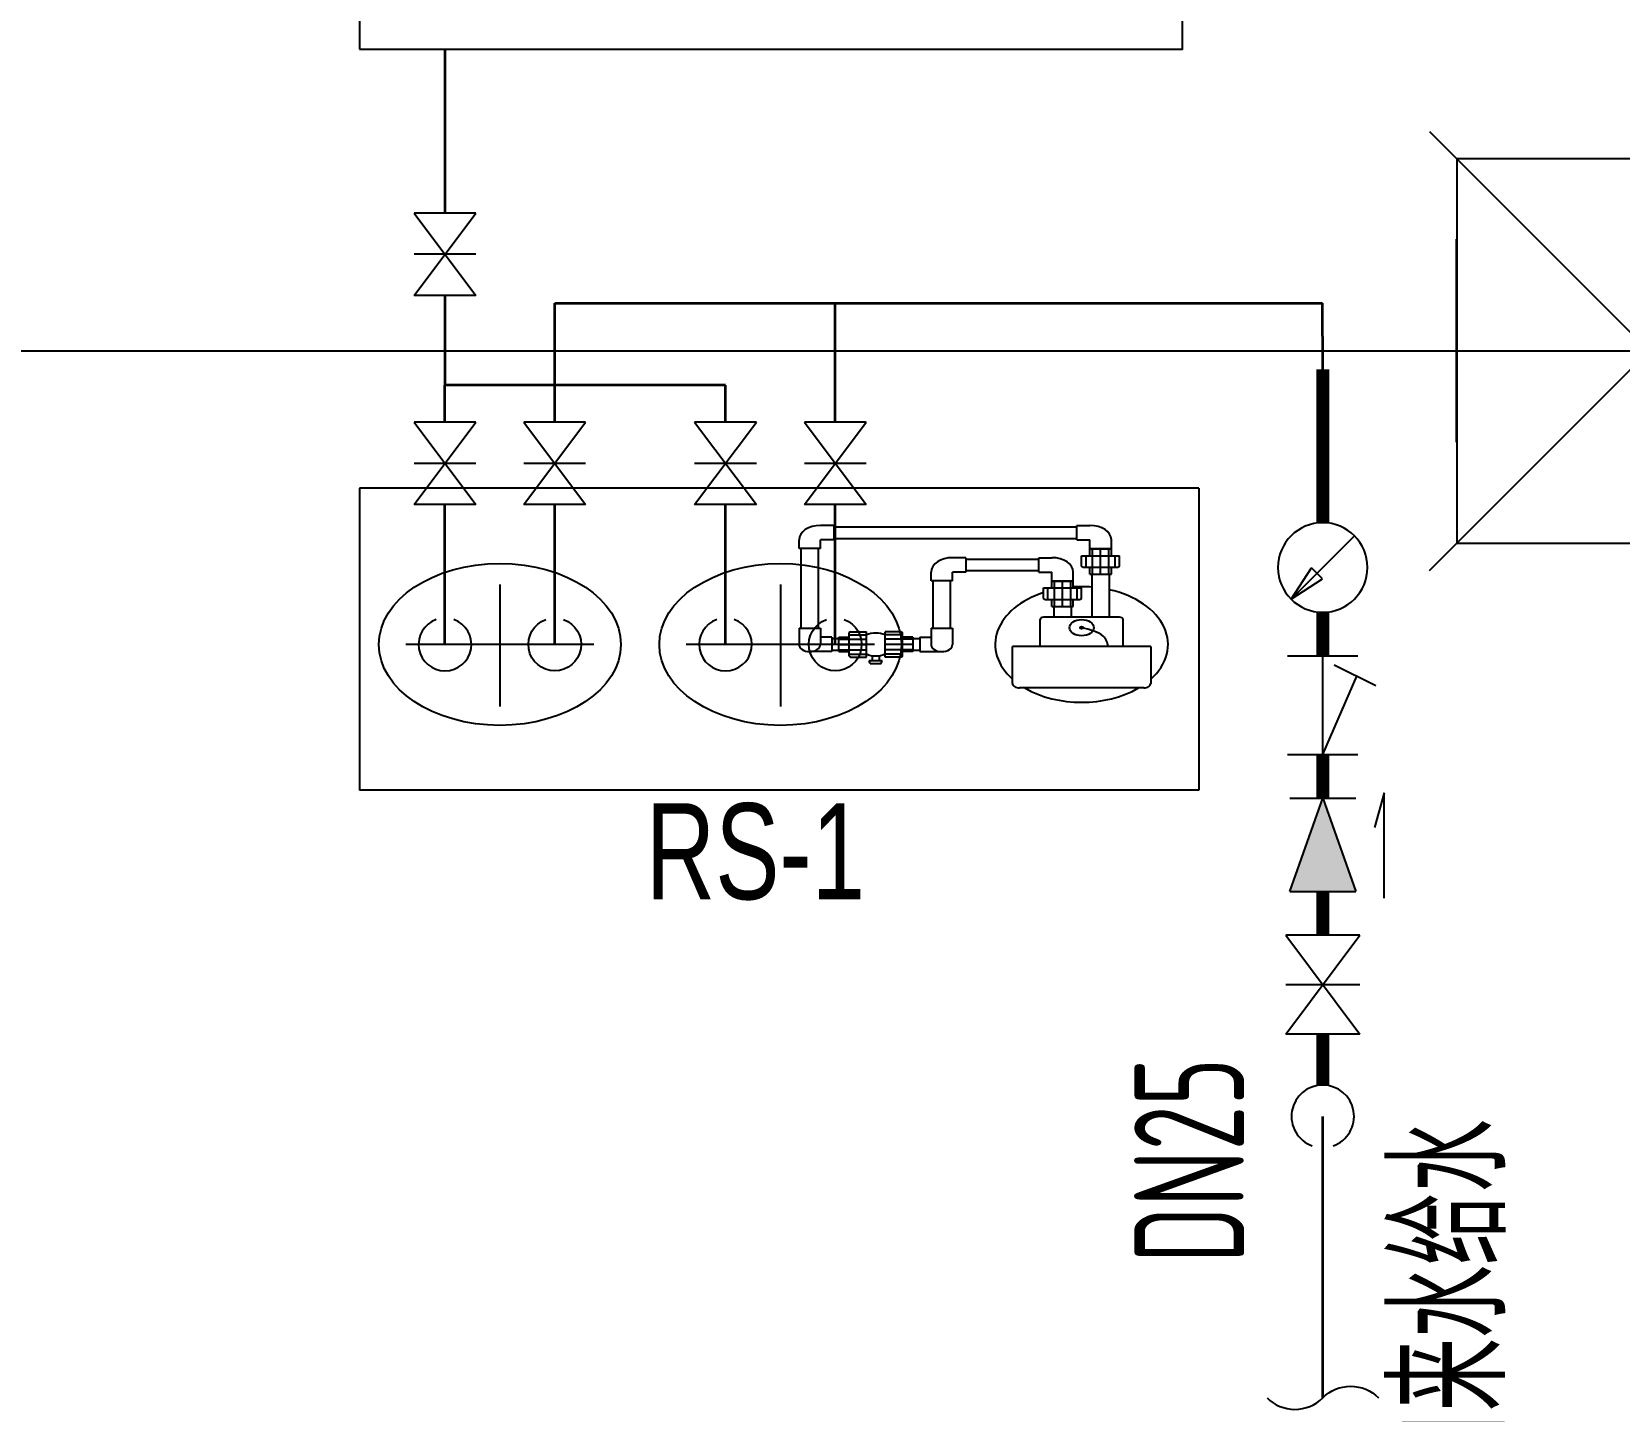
# Model space of a CAD drawing. Extents: x -253824 to 107923, y -224968 to 180578.
# Drawn here: x -181956 to -179063, y -41590 to -39076 of the extents above; entities that cross this region are included whole.
import ezdxf
from ezdxf.enums import TextEntityAlignment as Align

# ---------------------------------------------------------------- set-up
doc = ezdxf.new("R2010")
doc.units = 0
doc.header["$LTSCALE"] = 1000
doc.header["$MEASUREMENT"] = 0
doc.linetypes.add('ACAD_ISO04W100', pattern=[30, 24, -3, 0, -3])
doc.linetypes.add('HIDDEN', pattern=[0.375, 0.25, -0.125])
doc.layers.get('0').update_dxf_attribs({"linetype": 'CONTINUOUS'})
doc.layers.add('00AC-空调设备-131', color=131, linetype='CONTINUOUS', lineweight=18)
doc.layers.add('04-不打印_辅助线', color=165, linetype='CONTINUOUS', plot=False)
for name, color, linetype in [('A_STR-砼柱', 51, 'CONTINUOUS'), ('AC_KTSG', 5, 'HIDDEN'), ('ACS_COM', 7, 'CONTINUOUS'), ('ACS_COM_BZ', 3, 'CONTINUOUS'), ('ACS_KT_FM', 3, 'CONTINUOUS'), ('DOTE', 1, 'CONTINUOUS'), ('改造', 7, 'CONTINUOUS')]:
    doc.layers.add(name, color=color, linetype=linetype)
doc.styles.add('HZF', font='ros.shx', dxfattribs={"width": 0.75, "bigfont": 'jd.shx'})
doc.styles.add('等高', font='ros1.shx', dxfattribs={"width": 0.7, "bigfont": 'jd.shx'})

# ---------------------------------------------------------------- blocks, each defined once
blk = doc.blocks.new('_FZHK')
blk.add_lwpolyline([(-0.5, -0.5), (0.5, -0.5), (0.5, 0.5), (-0.5, 0.5)], close=True)
blk = doc.blocks.new('700x700方柱')
at = {"layer": '04-不打印_辅助线'}
for p, q in [((-400, -400), (400, 400)), ((-400, 400), (400, -400))]:
    blk.add_line(p, q, dxfattribs=at)
at = {"layer": 'A_STR-砼柱', "xscale": 700, "yscale": 700, "zscale": 700}
blk.add_blockref('_FZHK', (0, 0), dxfattribs=at)
blk = doc.blocks.new('13')
at = {"layer": 'DOTE'}
blk.add_line((7508.5, -9150), (-800, -9150), dxfattribs=at)
at = {"layer": 'A_STR-砼柱'}
blk.add_blockref('700x700方柱', (6439.5, -9150), dxfattribs=at)
blk = doc.blocks.new('A$C1A1A00B8')
at = {"layer": '00AC-空调设备-131', "color": 8, "lineweight": -3}
for p, q in [((300, 914.4), (300, 0)), ((2000, 914.4), (300, 914.4)), ((2000, 914.4), (2000, 0)), ((2000, 0), (300, 0))]:
    blk.add_line(p, q, dxfattribs=at)
at = {"layer": '00AC-空调设备-131', "lineweight": -3}
for p, q in [((1261, 801.6, 0), (1233.7, 801.6, 0)), ((1261, 801.6, 0), (1261, 758.2, 0)), ((1261, 797.4, 0), (1752.7, 797.4, 0)), ((1752.7, 758.2, 0), (1752.7, 801.6, 0)), ((1752.7, 801.6, 0), (1779.3, 801.6, 0)), ((1190.3, 731.6, 0), (1190.3, 758.2, 0)), ((1233.7, 731.6, 0), (1233.7, 758.2, 0)), ((1261, 758.2, 0), (1233.7, 758.2, 0)), ((1261, 762.4, 0), (1752.7, 762.4, 0)), ((1752.7, 758.2, 0), (1779.3, 758.2, 0)), ((1779.3, 730.9, 0), (1779.3, 758.2, 0)), ((1822.7, 730.9, 0), (1822.7, 758.2, 0)), ((1233.7, 731.6, 0), (1190.3, 731.6, 0)), ((1194.5, 490.1, 0), (1194.5, 731.6, 0)), ((1229.5, 490.1, 0), (1229.5, 731.6, 0)), ((1762.5, 677.7, 0), (1762.5, 709.9, 0)), ((1762.5, 709.9, 0), (1839.5, 709.9, 0)), ((1771.4, 674.9, 0), (1771.4, 709.9, 0)), ((1779.3, 709.9, 0), (1779.3, 730.9, 0)), ((1779.3, 730.9, 0), (1822.7, 730.9, 0)), ((1822.7, 730.9, 0), (1779.3, 730.9, 0)), ((1784.6, 653.9, 0), (1784.6, 730.9, 0)), ((1801, 653.9, 0), (1801, 730.9, 0)), ((1817.4, 653.9, 0), (1817.4, 730.9, 0)), ((1822.7, 709.9, 0), (1822.7, 730.9, 0)), ((1830.6, 674.9, 0), (1830.6, 709.9, 0)), ((1839.5, 677.7, 0), (1839.5, 709.9, 0)), ((1528.4, 703.9, 0), (1501.1, 703.9, 0)), ((1528.4, 703.9, 0), (1528.4, 660.5, 0)), ((1528.4, 699.7, 0), (1675.7, 699.7, 0)), ((1675.7, 660.5, 0), (1675.7, 703.9, 0)), ((1675.7, 703.9, 0), (1702.3, 703.9, 0)), ((1765.3, 674.9, 0), (1762.5, 677.7, 0)), ((1839.5, 677.7, 0), (1836.7, 674.9, 0)), ((1457.7, 633.9, 0), (1457.7, 660.5, 0)), ((1528.4, 660.5, 0), (1501.1, 660.5, 0)), ((1501.1, 633.9, 0), (1501.1, 660.5, 0)), ((1528.4, 664.7, 0), (1675.7, 664.7, 0)), ((1675.7, 660.5, 0), (1702.3, 660.5, 0)), ((1702.3, 633.2, 0), (1702.3, 660.5, 0)), ((1745.7, 633.2, 0), (1745.7, 660.5, 0)), ((1765.3, 674.9, 0), (1836.7, 674.9, 0)), ((1779.3, 653.9, 0), (1779.3, 674.9, 0)), ((1779.3, 653.9, 0), (1822.7, 653.9, 0)), ((1783.5, 653.9, 0), (1783.5, 523.6, 0)), ((1818.5, 653.9, 0), (1818.5, 523.6, 0)), ((1822.7, 653.9, 0), (1822.7, 674.9, 0)), ((1501.1, 633.9, 0), (1457.7, 633.9, 0)), ((1461.9, 490.1, 0), (1461.9, 633.9, 0)), ((1496.9, 490.1, 0), (1496.9, 633.9, 0)), ((1685.5, 612.2, 0), (1762.5, 612.2, 0)), ((1685.5, 580, 0), (1685.5, 612.2, 0)), ((1694.4, 577.2, 0), (1694.4, 612.2, 0)), ((1702.3, 612.2, 0), (1702.3, 633.2, 0)), ((1702.3, 633.2, 0), (1745.7, 633.2, 0)), ((1745.7, 633.2, 0), (1702.3, 633.2, 0)), ((1707.6, 556.2, 0), (1707.6, 633.2, 0)), ((1724, 556.2, 0), (1724, 633.2, 0)), ((1740.4, 556.2, 0), (1740.4, 633.2, 0)), ((1745.7, 612.2, 0), (1745.7, 633.2, 0)), ((1753.6, 577.2, 0), (1753.6, 612.2, 0)), ((1762.5, 580, 0), (1762.5, 612.2, 0)), ((1688.3, 577.2, 0), (1685.5, 580, 0)), ((1762.5, 580, 0), (1759.7, 577.2, 0)), ((1688.3, 577.2, 0), (1759.7, 577.2, 0)), ((1702.3, 556.2, 0), (1702.3, 577.2, 0)), ((1702.3, 556.2, 0), (1745.7, 556.2, 0)), ((1706.5, 556.2, 0), (1706.5, 523.6, 0)), ((1741.5, 556.2, 0), (1741.5, 523.6, 0)), ((1745.7, 556.2, 0), (1745.7, 577.2, 0)), ((1678.5, 435.2, 0), (1678.5, 516.6, 0)), ((1839.5, 523.6, 0), (1685.5, 523.6, 0)), ((1846.5, 435.2, 0), (1846.5, 516.6, 0)), ((1190.3, 490.1, 0), (1233.7, 490.1, 0)), ((1190.3, 490.1, 0), (1190.3, 441.1, 0)), ((1233.7, 490.1, 0), (1233.7, 441.1, 0)), ((1457.7, 490.1, 0), (1501.1, 490.1, 0)), ((1457.7, 490.1, 0), (1457.7, 441.1, 0)), ((1501.1, 490.1, 0), (1501.1, 441.1, 0)), ((1256.8, 462.8, 0), (1233.7, 462.8, 0)), ((1256.8, 462.8, 0), (1256.8, 419.4, 0)), ((1256.8, 458.6, 0), (1270.8, 458.6, 0)), ((1270.8, 462.8, 0), (1291.8, 462.8, 0)), ((1270.8, 419.4, 0), (1270.8, 462.8, 0)), ((1270.8, 457.5, 0), (1326.8, 457.5, 0)), ((1294.6, 479.6, 0), (1291.8, 476.8, 0)), ((1291.8, 405.4, 0), (1291.8, 476.8, 0)), ((1291.8, 470.7, 0), (1326.8, 470.7, 0)), ((1294.6, 479.6, 0), (1326.8, 479.6, 0)), ((1326.8, 402.6, 0), (1326.8, 479.6, 0)), ((1396.8, 479.6, 0), (1364.6, 479.6, 0)), ((1364.6, 402.6, 0), (1364.6, 479.6, 0)), ((1399.6, 470.7, 0), (1364.6, 470.7, 0)), ((1420.6, 457.5, 0), (1364.6, 457.5, 0)), ((1396.8, 479.6, 0), (1399.6, 476.8, 0)), ((1399.6, 405.4, 0), (1399.6, 476.8, 0)), ((1420.6, 462.8, 0), (1399.6, 462.8, 0)), ((1420.6, 462.8, 0), (1420.6, 419.4, 0)), ((1420.6, 458.6, 0), (1434.6, 458.6, 0)), ((1434.6, 462.8, 0), (1457.7, 462.8, 0)), ((1434.6, 462.8, 0), (1434.6, 419.4, 0)), ((1256.8, 419.4, 0), (1212, 419.4, 0)), ((1256.8, 423.6, 0), (1270.8, 423.6, 0)), ((1270.8, 441.1, 0), (1326.8, 441.1, 0)), ((1270.8, 424.7, 0), (1326.8, 424.7, 0)), ((1270.8, 419.4, 0), (1291.8, 419.4, 0)), ((1420.6, 441.1, 0), (1364.6, 441.1, 0)), ((1420.6, 424.7, 0), (1364.6, 424.7, 0)), ((1420.6, 419.4, 0), (1399.6, 419.4, 0)), ((1420.6, 423.6, 0), (1434.6, 423.6, 0)), ((1434.6, 419.4, 0), (1479.4, 419.4, 0)), ((1902.5, 435.2, 0), (1622.5, 435.2, 0)), ((1291.8, 411.5, 0), (1326.8, 411.5, 0)), ((1291.8, 405.4, 0), (1294.6, 402.6, 0)), ((1294.6, 402.6, 0), (1326.8, 402.6, 0)), ((1334.6, 383.8, 0), (1332.6, 392.6, 0)), ((1332.6, 392.6, 0), (1358.9, 392.6, 0)), ((1338.7, 407.4, 0), (1338.7, 392.6, 0)), ((1352.7, 407.4, 0), (1352.7, 392.6, 0)), ((1356.9, 383.8, 0), (1358.9, 392.6, 0)), ((1399.6, 411.5, 0), (1364.6, 411.5, 0)), ((1396.8, 402.6, 0), (1364.6, 402.6, 0)), ((1399.6, 405.4, 0), (1396.8, 402.6, 0)), ((1334.6, 383.8, 0), (1356.9, 383.8, 0))]:
    blk.add_line(p, q, dxfattribs=at)
at = {"layer": '00AC-空调设备-131', "linetype": 'ACAD_ISO04W100', "lineweight": -3, "ltscale": 3}
for p, q in [((584.6, 622.2, 0), (584.6, 253.6, 0)), ((1152.5, 622.2, 0), (1152.5, 253.6, 0)), ((775, 441.1, 0), (394.2, 441.1, 0)), ((1342.9, 441.1, 0), (962.1, 441.1, 0))]:
    blk.add_line(p, q, dxfattribs=at)
at = {"layer": '00AC-空调设备-131', "lineweight": -3, "elevation": 0}
blk.add_lwpolyline([(1902.5, 435.2), (1902.5, 323.2, -0.414214), (1888.5, 309.2), (1636.5, 309.2, -0.414214), (1622.5, 323.2), (1622.5, 435.2)], format="xyb", dxfattribs=at)
at = {"layer": '00AC-空调设备-131', "lineweight": -3}
for centre, radius in [((584.6, 441.1, 0), 245), ((1152.5, 441.1, 0), 245), ((1762.5, 491.8, 0), 24.6), ((1762.5, 491.8, 0), 3.24)]:
    blk.add_circle(centre, radius, dxfattribs=at)
for centre, radius, start, end in [((1233.7, 758.2, 0), 43.4, 90, 180), ((1779.3, 758.2, 0), 43.4, 0, 90), ((1501.1, 660.5, 0), 43.4, 90, 180), ((1702.3, 660.5, 0), 43.4, 0, 90), ((1762.5, 441.1, 0), 175, 83.1079, 95.5089), ((1762.5, 441.1, 0), 175, 116.1039, 216.8699), ((1762.5, 441.1, 0), 175, 323.1301, 71.3371), ((1685.5, 516.6, 0), 7, 90, 180), ((1839.5, 516.6, 0), 7, 0, 90), ((1345.7, 441.1, 0), 34.4, 56.6676, 123.3324), ((1212, 441.1, 0), 21.7, 180, 0), ((1479.4, 441.1, 0), 21.7, 180, 0), ((1345.7, 441.1, 0), 34.4, 236.6676, 303.3324), ((1762.5, 441.1, 0), 175, 228.9216, 311.0784)]:
    blk.add_arc(centre, radius, start, end, dxfattribs=at)
blk.add_open_spline([(1816.4, 435.2, 0), (1815.1, 446.3, 0), (1807.8, 475.6, 0), (1779.6, 485.7, 0), (1762.5, 491.8, 0)], degree=3, knots=[3.239693, 3.239693, 3.239693, 3.239693, 26.74775, 62.73993, 62.73993, 62.73993, 62.73993], dxfattribs=at)
blk = doc.blocks.new('BLKFM002')
for p, q in [((1.499, 1.124), (-1.499, -1.124)), ((-1.499, 1.124), (1.499, -1.124)), ((-1.499, -1.124), (-1.499, 1.124)), ((0, 1.124), (0, -1.124)), ((1.499, -1.124), (1.499, 1.124))]:
    blk.add_line(p, q)
blk = doc.blocks.new('倒流防止器')
blk.add_hatch(color=256).paths.add_polyline_path([(0, 0), (282.6, -99.8), (282.6, 100.2)])
for p, q in [((0, 100.2), (0, -100.2)), ((282.6, 100.2), (0, 0)), ((282.6, 100.2), (282.6, -99.8)), ((0, 0), (282.6, -99.8)), ((-16.5, -186.5), (89, -156.5)), ((303.5, -186.5), (-16.5, -186.5))]:
    blk.add_line(p, q)
blk = doc.blocks.new('ACSSgFj240')
at = {"xscale": 0.00999999999476131, "yscale": 0.00999999999476131, "zscale": 0.00999999999476131}
blk.add_blockref('倒流防止器', (0, 0), dxfattribs=at)
blk = doc.blocks.new('Yxglq')
for p, q in [((0, 1.07), (0, -1.07)), ((2.994, 1.07), (2.994, -1.07)), ((0, 0), (2.375, -1.031)), ((0, 0), (2.994, 0)), ((2.088, -1.61), (2.714, -0.346))]:
    blk.add_line(p, q)
blk = doc.blocks.new('ACSSgFj235')
for p, q in [((-1.202, -1.202), (1.202, 1.202)), ((1.202, 1.202), (0.01, 0.427)), ((1.202, 1.202), (0.427, 0.01)), ((0.427, 0.01), (0.01, 0.427))]:
    blk.add_line(p, q)
blk.add_circle((0, 0), 1.7)
blk = doc.blocks.new('H-PICPNT-66')
blk.add_arc((0, 0), 1.425, 199.47122, 160.52878)
blk = doc.blocks.new('剖断线')
at = {"color": 3, "flags": 128}
blk.add_lwpolyline([(1, 0, -0.414214), (0, 0, 0.414214), (-1, 0)], format="xyb", dxfattribs=at)
blk = doc.blocks.new('jzf')
for p, q in [((-1.5, 1.125), (1.5, -1.125)), ((1.5, 1.125), (-1.5, -1.125)), ((-1.5, -1.125), (-1.5, 1.125)), ((1.5, -1.125), (1.5, 1.125))]:
    blk.add_line(p, q)

msp = doc.modelspace()

# ---------------------------------------------------------------- linework, layer by layer
at = {"layer": 'AC_KTSG', "linetype": 'Continuous', "lineweight": 35}
for p, q in [((-181202.8, -39108, 0), (-181202.8, -39406.7, 0)), ((-179358.9, -39824.3, 0), (-179358.9, -39454.3, 0)), ((-181202.8, -39556.7, 0), (-181202.8, -39720.3, 0)), ((-181002.8, -39787.7, 0), (-181002.8, -39570.9, 0)), ((-181002.8, -39570.9, 0), (-179603.7, -39570.9, 0)), ((-180491.6, -39787.7, 0), (-180491.6, -39570.9, 0)), ((-179603.2, -39691.5), (-179603.7, -39570.9, 0)), ((-181202.8, -39787.7, 0), (-181202.8, -39720.3, 0)), ((-180691.6, -39720.3, 0), (-181202.8, -39720.3, 0)), ((-180691.6, -39787.7, 0), (-180691.6, -39720.3, 0)), ((-181202.8, -40192.8, 0), (-181202.8, -39937.7, 0)), ((-181002.8, -40192.8, 0), (-181002.8, -39937.7, 0)), ((-180691.6, -40192.8, 0), (-180691.6, -39937.7, 0)), ((-180491.6, -40192.8, 0), (-180491.6, -39937.7, 0)), ((-179603.2, -41565.8, 0), (-179603.2, -41052.8, 0))]:
    msp.add_line(p, q, dxfattribs=at)
at = {"layer": 'AC_KTSG', "linetype": 'Continuous', "const_width": 24}
for points in [[(-179603.2, -39970.9), (-179603.2, -39691.5)], [(-179603.2, -40134.1), (-179603.2, -40213.6)], [(-179603.2, -40393.2), (-179603.2, -40473.2)], [(-179603.2, -40642.8), (-179603.2, -40722.8)], [(-179603.2, -40902.8), (-179603.2, -40995.8)]]:
    msp.add_lwpolyline(points, dxfattribs=at)
at = {"layer": 'ACS_COM_BZ'}
msp.add_lwpolyline([(-181358.9, -39108), (-179858.9, -39108), (-179858.9, -37608), (-181358.9, -37608)], close=True, dxfattribs=at)
at = {"layer": 'ACS_KT_FM'}
for p, q in [((-181146.5, -39481.7, 0), (-181259, -39481.7, 0)), ((-181146.5, -39862.7, 0), (-181259, -39862.7, 0)), ((-180946.5, -39862.7, 0), (-181059, -39862.7, 0)), ((-180635.4, -39862.7, 0), (-180747.9, -39862.7, 0)), ((-180435.4, -39862.7, 0), (-180547.9, -39862.7, 0))]:
    msp.add_line(p, q, dxfattribs=at)

# ---------------------------------------------------------------- block references
at = {"layer": '00AC-空调设备-131', "xscale": 0.9, "yscale": 0.60175, "zscale": 0.776471}
msp.add_blockref('A$C1A1A00B8', (-181628.9, -40458.2), dxfattribs=at)
at = {"layer": 'ACS_COM', "xscale": -101.6, "yscale": 101.6, "zscale": 101.6}
msp.add_blockref('剖断线', (-179603.2, -41565.8, 0), dxfattribs=at)
at = {"layer": 'ACS_COM_BZ'}
msp.add_blockref('13', (-185448.4, -30508), dxfattribs=at)
msp.add_blockref('13', (-185448.4, -30508), dxfattribs=at)
at = {"layer": 'ACS_KT_FM'}
for name, p, xscale, yscale, zscale, rotation in [('jzf', (-181202.8, -39481.7, 0), 50, 50, 1.5, 90), ('jzf', (-181202.8, -39862.7, 0), -50, 50, 1.5, 90), ('jzf', (-181002.8, -39862.7, 0), -50, 50, 1.5, 90), ('jzf', (-180691.6, -39862.7, 0), -50, 50, 1.5, 90), ('jzf', (-180491.6, -39862.7, 0), -50, 50, 1.5, 90), ('ACSSgFj235', (-179603.2, -40052.5), -48, 48, 0.48, 90), ('H-PICPNT-66', (-181202.8, -40192.8, 0), 33.75, 33.75, 0.5625, 270), ('H-PICPNT-66', (-181002.8, -40192.8, 0), -33.75, 33.75, 0.5625, 90), ('H-PICPNT-66', (-180691.6, -40192.8, 0), 33.75, 33.75, 0.5625, 270), ('H-PICPNT-66', (-180491.6, -40192.8, 0), -33.75, 33.75, 0.5625, 90), ('Yxglq', (-179603.2, -40393.2), 60, 60, 0.6000000000000001, 90), ('ACSSgFj240', (-179603.1, -40473.2), -60, 60, 0.6000000000000001, 90), ('BLKFM002', (-179603.2, -40812.8), -60, 60, 0.6000000000000001, 90), ('H-PICPNT-66', (-179603.2, -41052.8), 40, 40, 0.8, 90)]:
    msp.add_blockref(name, p, dxfattribs=dict(at, xscale=xscale, yscale=yscale, zscale=zscale, rotation=rotation))

# ---------------------------------------------------------------- texts
at = {"layer": 'ACS_COM_BZ', "style": '等高', "width": 0.7}
msp.add_text('DN25', height=200, rotation=90, dxfattribs=at).set_placement((-179746.5, -41320.1, 0))
msp.add_text('自来水给水', height=200, rotation=90, dxfattribs=at).set_placement((-179370.8, -41390.5), align=Align.MIDDLE_CENTER)
at = {"layer": '改造', "color": 6, "style": 'HZF', "width": 0.75}
msp.add_text('RS-1', height=175, dxfattribs=at).set_placement((-180837, -40657.2))

doc.saveas('drawing.dxf')
